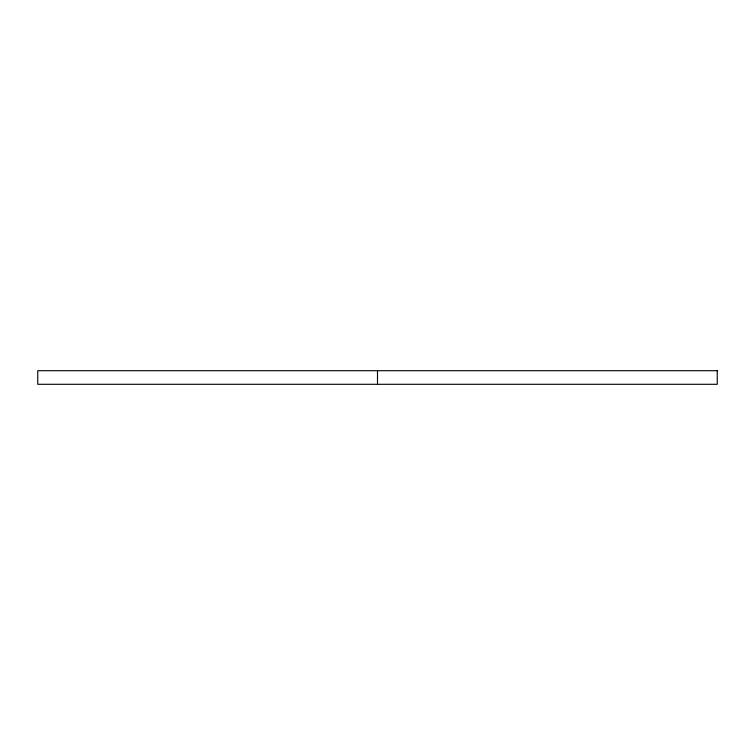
<?xml version="1.0" encoding="UTF-8"?>
<svg xmlns="http://www.w3.org/2000/svg" width="755" height="755" viewBox="0 0 755 755"><rect width="100%" height="100%" fill="white"/><g stroke="black" fill="none" stroke-linecap="round" stroke-linejoin="round"><path stroke-width="1.13" d="M377.5 370.705L377.5 384.295M717.25 370.705L37.75 370.705L37.75 384.295L717.25 384.295L717.25 370.705"/></g></svg>
